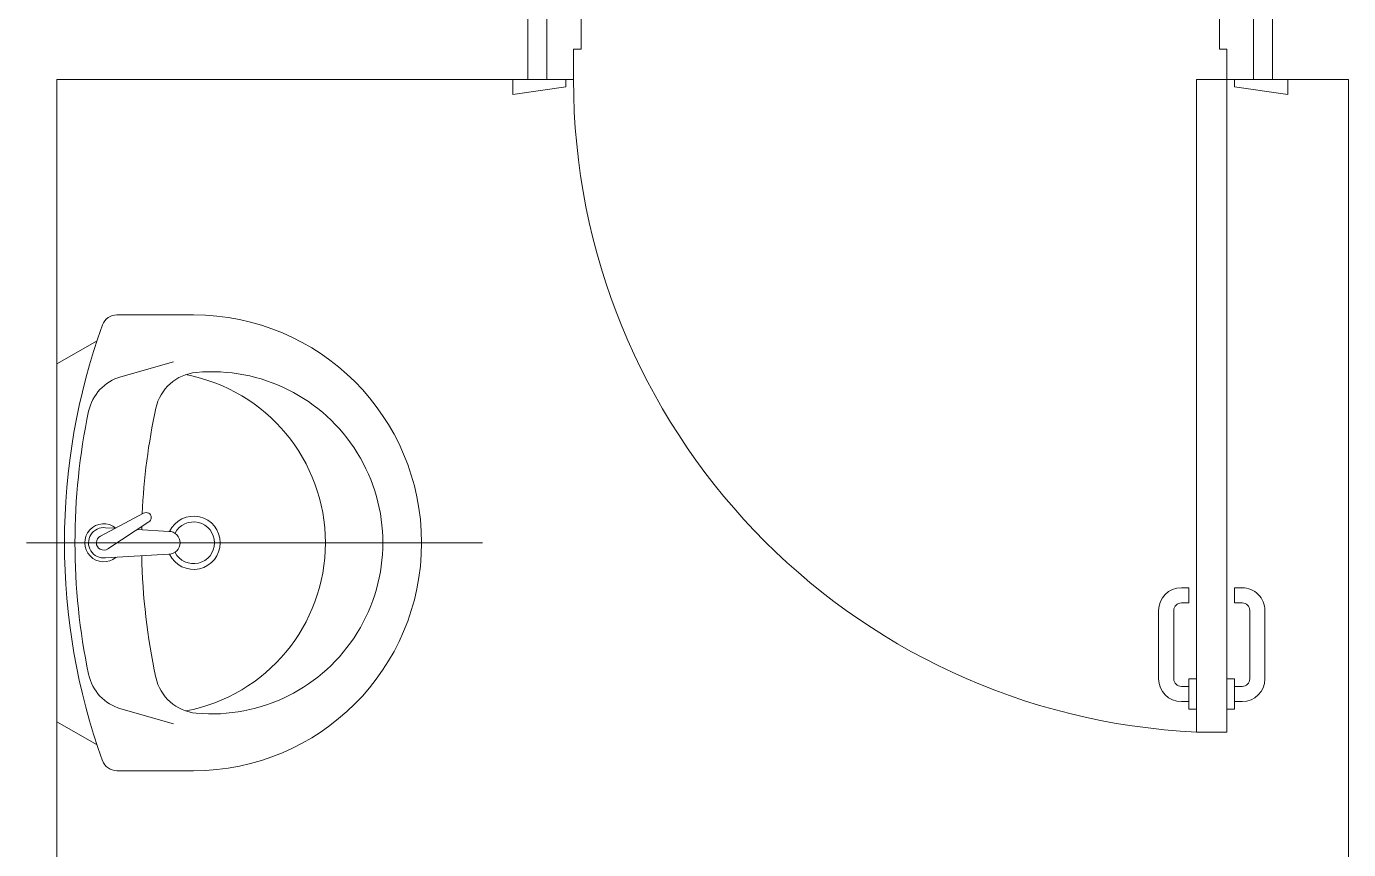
# Model space of a CAD drawing. Extents: x -560814 to 57327, y -29287 to 19916.
# Drawn here: x 20336 to 22076, y -7924 to -6840 of the extents above; entities that cross this region are included whole.
import ezdxf

# ---------------------------------------------------------------- set-up
doc = ezdxf.new("R2010")
doc.units = 0
doc.header["$LTSCALE"] = 0.25
doc.linetypes.add('DASHDOT', pattern=[25.4, 12.7, -6.35, 0, -6.35])
for name, color, linetype, lineweight in [('01-First Floor$0$SANIT', 250, 'Continuous', 5), ('01-First Floor$0$Walls', 251, 'Continuous', 5), ('01-First Floor$0$Wooden Joinery', 251, 'Continuous', 5), ('E-LITE-CLNG-CNDT', 6, 'DASHDOT', 35)]:
    doc.layers.add(name, color=color, linetype=linetype, lineweight=lineweight)

# ---------------------------------------------------------------- blocks, each defined once
blk = doc.blocks.new('01-First Floor$0$A$C72370EFE')
at = {"layer": '01-First Floor$0$Wooden Joinery'}
for p, q in [((-0.01, -0.03), (-0.01, -0.07)), ((0, -0.03), (-0.01, -0.03)), ((0.04, -0.03), (0.05, -0.03)), ((0.05, -0.03), (0.05, -0.07)), ((-0.01, -0.04), (-0.02, -0.04)), ((0.05, -0.04), (0.06, -0.04)), ((-0.01, -0.06), (-0.02, -0.06)), ((0.05, -0.06), (0.06, -0.06)), ((-0.05, -0.07), (-0.05, -0.16)), ((-0.03, -0.07), (-0.03, -0.16)), ((0, -0.07), (-0.01, -0.07)), ((0.04, -0.07), (0.05, -0.07)), ((0.07, -0.07), (0.07, -0.16)), ((0.09, -0.07), (0.09, -0.16)), ((-0.01, -0.17), (-0.02, -0.17)), ((-0.01, -0.17), (-0.01, -0.19)), ((0.05, -0.17), (0.06, -0.17)), ((0.05, -0.17), (0.05, -0.19)), ((-0.01, -0.19), (-0.02, -0.19)), ((0.05, -0.19), (0.06, -0.19))]:
    blk.add_line(p, q, dxfattribs=at)
for centre, radius, start, end in [((-0.02, -0.07), 0.03, 90, 180), ((0.06, -0.07), 0.03, 0, 90), ((-0.02, -0.07), 0.01, 90, 180), ((0.06, -0.07), 0.01, 0, 90), ((-0.02, -0.16), 0.03, 180, 270), ((-0.02, -0.16), 0.01, 180, 270), ((0.06, -0.16), 0.01, 270, 0), ((0.06, -0.16), 0.03, 270, 0)]:
    blk.add_arc(centre, radius, start, end, dxfattribs=at)
blk = doc.blocks.new('01-First Floor$0$A$C5DAD61B4')
at = {"layer": '01-First Floor$0$Wooden Joinery'}
for points in [[(80, 959.1), (80, 969.1), (10, 979.1), (10, 959.1)], [(940, 959.1), (940, 969.1), (1010, 979.1), (1010, 959.1)], [(70, 859.1), (70, 849.1), (0, 839.1), (0, 859.1)], [(120, 859.1), (120, 0), (80, 0), (80, 859.1)], [(950, 859.1), (950, 849.1), (1020, 839.1), (1020, 859.1)]]:
    blk.add_lwpolyline(points, close=True, dxfattribs=at)
for points in [[(45, 859.1), (45, 959.1), (20, 959.1), (20, 859.1), (45, 859.1)], [(45, 859.1), (80, 859.1), (80, 899.1), (90, 899.1), (90, 959.1), (45, 959.1), (45, 859.1)], [(975, 859.1), (940, 859.1), (940, 899.1), (930, 899.1), (930, 959.1), (975, 959.1), (975, 859.1)], [(975, 859.1), (975, 959.1), (1000, 959.1), (1000, 859.1), (975, 859.1)]]:
    blk.add_lwpolyline(points, dxfattribs=at)
blk.add_arc((80, 859.1), 860, 272.666, 0, dxfattribs=at)
at = {"layer": '01-First Floor$0$Wooden Joinery', "xscale": 999.9999999998854, "yscale": 999.9999999998854, "zscale": 999.9999999998854, "rotation": 180}
blk.add_blockref('01-First Floor$0$A$C72370EFE', (120, 0), dxfattribs=at)
blk = doc.blocks.new('01-First Floor$0$lav-manta 60')
at = {"layer": '01-First Floor$0$SANIT'}
for p, q in [((0, 0.04), (0, -0.56)), ((-0.2658, -0.0529), (-0.2358, 0)), ((-0.2358, 0), (0.2358, 0)), ((0.2658, -0.0529), (0.2358, 0)), ((-0.015, -0.1473), (-0.0199, -0.064)), ((0.0274, -0.121), (-0.0078, -0.0673)), ((0.0389, -0.1142), (0.0087, -0.0575)), ((0.0191, -0.077), (0.0199, -0.064)), ((-0.3, -0.0789), (-0.3, -0.18)), ((-0.2185, -0.0841), (-0.2383, -0.1537)), ((0.2185, -0.0841), (0.2383, -0.1537)), ((0.3, -0.0789), (0.3, -0.18)), ((0.015, -0.1473), (0.0174, -0.1057))]:
    blk.add_line(p, q, dxfattribs=at)
for centre, radius, start, end in [((0, -0.8557), 0.8457, 70.1771, 109.8229), ((0, -0.8696), 0.8457, 78.1914, 101.8086), ((-0.1608, -0.1006), 0.06, 101.8086, 164.0794), ((0, -0.0617), 0.025, 320.7474, 220.368), ((0, -0.0617), 0.02, 353.2671, 186.682), ((0, -0.0617), 0.00966, 25.4127, 215.9577), ((0.1608, -0.1006), 0.06, 15.9206, 78.1914), ((-0.28, -0.0789), 0.02, 109.8229, 180), ((0.28, -0.0789), 0.02, 0, 70.1771), ((0, -0.9572), 0.8457, 91.1572, 102.0883), ((0, -0.9572), 0.8457, 88.5486, 88.844), ((0.0332, -0.1176), 0.00666, 210.6852, 30.6852), ((0, -0.9572), 0.8457, 77.9117, 87.4274), ((-0.1645, -0.189), 0.06, 102.0883, 174.8142), ((0.1645, -0.189), 0.06, 5.1858, 77.9117), ((0, -0.18), 0.035, 115.3106, 64.6894), ((0, -0.18), 0.0275, 117.1496, 62.8504), ((0, -0.1473), 0.015, 180, 0), ((0, -0.1282), 0.2252, 190.6097, 349.3903), ((0, -0.18), 0.3, 180, 0), ((0, -0.2039), 0.2252, 174.8142, 5.1858)]:
    blk.add_arc(centre, radius, start, end, dxfattribs=at)
blk = doc.blocks.new('01-First Floor')
at = {"layer": '01-First Floor$0$Walls'}
for p, q in [((20376, -6910), (20376, -8730)), ((20376, -6910), (20996, -6910)), ((21976, -6910), (22076, -6910)), ((22076, -6910), (22076, -8730))]:
    blk.add_line(p, q, dxfattribs=at)
at = {"layer": '01-First Floor$0$SANIT', "xscale": 1000.000000000223, "yscale": 1000.000000000223, "zscale": 1000.000000000223, "rotation": 89.99999999999999}
blk.add_blockref('01-First Floor$0$lav-manta 60', (20376, -7520), dxfattribs=at)
at = {"layer": '01-First Floor$0$Wooden Joinery', "xscale": -1}
blk.add_blockref('01-First Floor$0$A$C5DAD61B4', (21996, -7769.1), dxfattribs=at)

msp = doc.modelspace()

# ---------------------------------------------------------------- block references
at = {"layer": 'E-LITE-CLNG-CNDT'}
msp.add_blockref('01-First Floor', (0, 0), dxfattribs=at)

doc.saveas('drawing.dxf')
